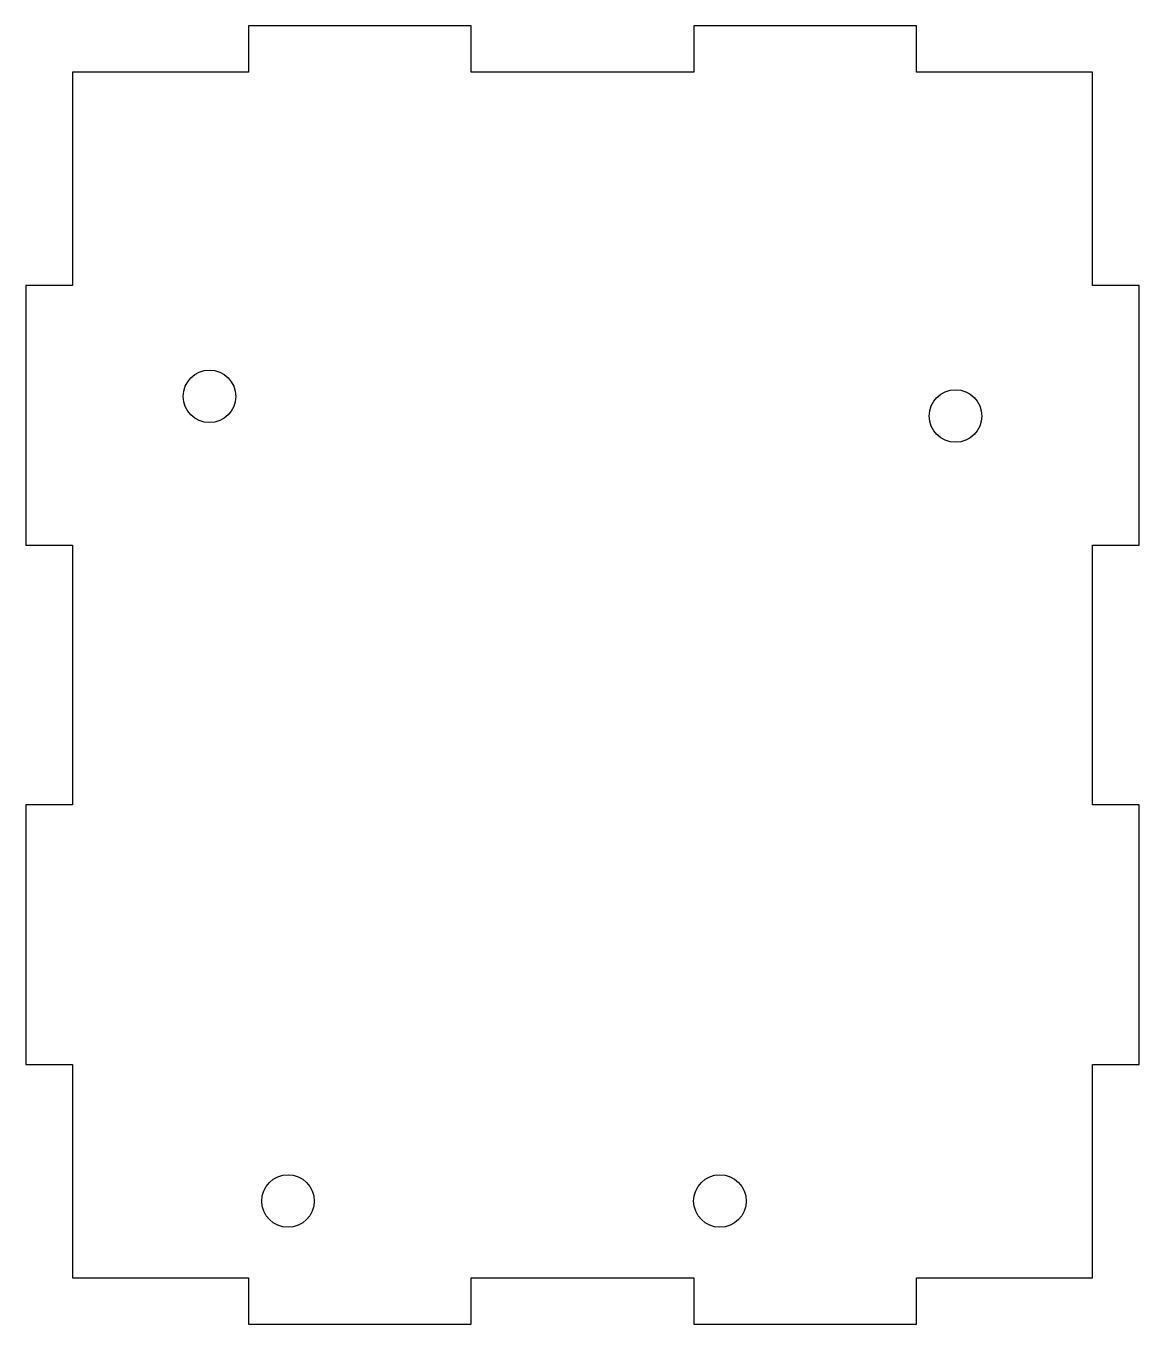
# Model space of a CAD drawing. Header units: millimetres. Extents: x -36 to 36, y -42 to 42.
import ezdxf

# ---------------------------------------------------------------- set-up
doc = ezdxf.new("R2010")
doc.units = ezdxf.units.MM
doc.layers.add('CORTE', color=1, linetype='CONTINUOUS')

msp = doc.modelspace()

# ---------------------------------------------------------------- linework, layer by layer
at = {"layer": 'CORTE', "color": 1}
msp.add_lwpolyline([(-21.6, -39), (-21.6, -42), (-7.2, -42), (-7.2, -39), (7.2, -39), (7.2, -42), (21.6, -42), (21.6, -39), (33, -39), (33, -25.2), (36, -25.2), (36, -8.4), (33, -8.4), (33, 8.4), (36, 8.4), (36, 25.2), (33, 25.2), (33, 39), (21.6, 39), (21.6, 42), (7.2, 42), (7.2, 39), (-7.2, 39), (-7.2, 42), (-21.6, 42), (-21.6, 39), (-33, 39), (-33, 25.2), (-36, 25.2), (-36, 8.4), (-33, 8.4), (-33, -8.4), (-36, -8.4), (-36, -25.2), (-33, -25.2), (-33, -39)], close=True, dxfattribs=at)
for centre in [(-24.13, 18.03), (24.13, 16.76), (-19.05, -34.04), (8.89, -34.04)]:
    msp.add_circle(centre, 1.7, dxfattribs=at)

doc.saveas('drawing.dxf')
